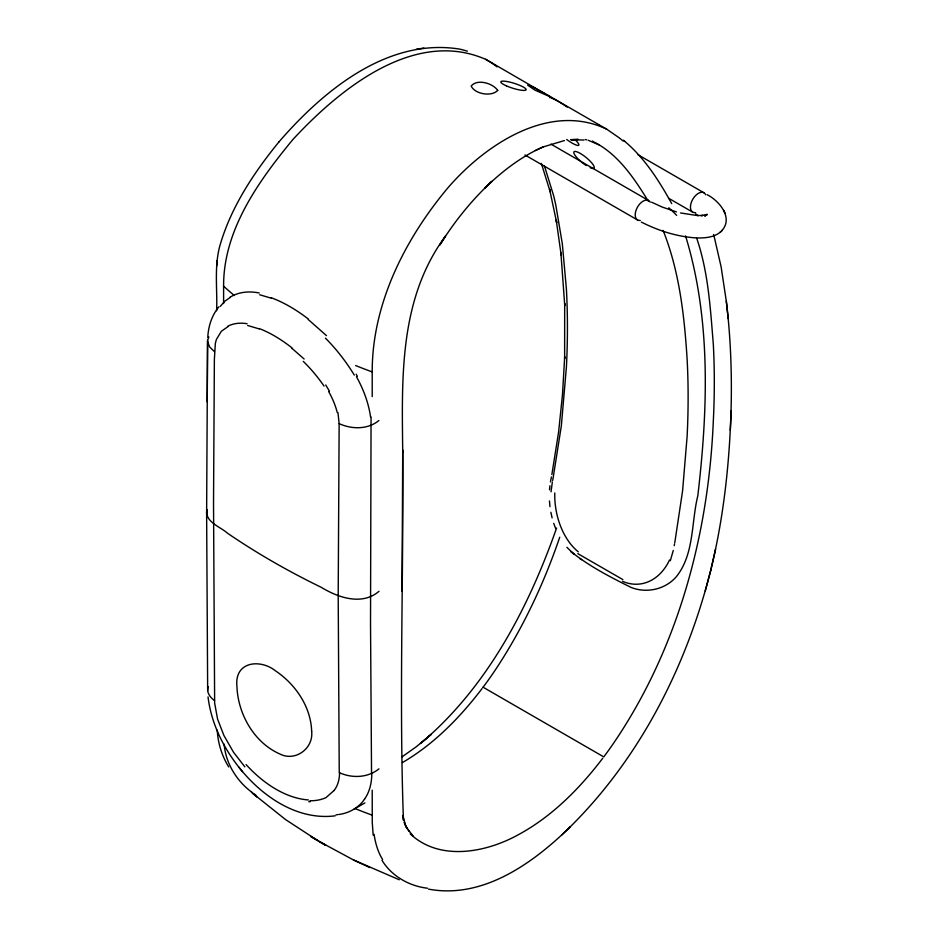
<?xml version="1.0" encoding="UTF-8"?>
<svg xmlns="http://www.w3.org/2000/svg" width="938" height="938" viewBox="0 0 938 938"><rect width="100%" height="100%" fill="white"/><g stroke="black" fill="none" stroke-linecap="round" stroke-linejoin="round"><path stroke-width="1.41" d="M379.034 591.292C361.962 605.936 338.126 597.588 321.324 587.364A781.518 451.201 0 0 1 227.324 533.077C220.618 526.863 203.909 521.669 207.263 509.545M402.027 591.339L402.719 449.935C403.727 573.282 398.99 696.911 403.446 820.175L402.883 815.45L405.509 825.475L404.219 822.333L407.151 828.406L413.377 836.321M206.618 513.344L207.579 340.471L208.834 336.918M207.204 401.827L207.579 340.471M402.719 452.222C401.921 377.967 398.861 299.152 445.527 236.036L439.887 244.935C454.367 221.614 471.767 200.075 491.875 181.362L484.665 188.257C501.83 171.584 521.071 156.564 543.125 146.938L535.34 150.514M227.981 326.647L221.345 331.266L216.526 339.239A50.148 26.217 65.5 0 0 215.341 343.531L214.368 359.489L213.524 502.932L214.638 703.043L217.569 719.083L223.924 735.509L233.562 752.311L244.865 766.874M337.95 412.626L339.146 423.636L338.196 595.325L339.239 772.607C351.938 778.458 367.778 777.93 378.94 768.867M731.054 411.02C729.377 464.533 723.538 518.093 710.77 570.163L710.934 569.518L705.259 590.846M730.28 430.296C732.437 387.3 731.476 344.105 726.329 301.344L721.146 267.002L714.111 236.282M279.02 141.826L278.856 142.013C253.612 173.038 230.783 207.404 219.738 246.225C214.11 267.307 217.475 289.314 216.631 310.771M551.052 491.829L552.341 481.956M207.779 337.317C208.33 326.365 211.789 315.309 218.906 306.82M217.1 260.635L216.643 266.158M549.516 489.812L549.914 485.755M550.465 481.886L551.403 476.961M551.872 474.558L558.602 432.008L562.46 394.921L564.711 356.663L564.629 358.586L564.676 303.42L564.758 305.682L560.865 252.463L561.17 255.019L556.211 219.973L556.68 222.693L549.551 189.089L550.243 191.95L541.355 163.388M674.774 542.762L682.583 490.902L687.108 436.545A788.037 454.977 -60 0 0 687.085 358.597C684.306 315.203 679.323 271.105 663.119 230.431M674.551 543.946L674.211 545.705M553.057 478.403L561.346 425.829L566.423 366.864A788.319 455.141 -60 0 0 566.388 288.904L562.331 243.81L555.777 204.93A517.893 299.011 -60 0 0 553.619 195.643L544.38 165.721M552.646 480.479L552.881 479.295M673.273 550.454L670.33 560.69M710.77 570.163L715.577 549.035M710.934 569.518C686.815 665.722 640.255 757.892 569.132 827.914M559.716 537.24C544.216 582.803 523.568 626.736 497.234 667.059A236.704 136.655 -60 0 1 485.204 684.365L482.953 687.39M208.306 686.616C206.008 692.092 210.241 697.614 214.544 700.616M556.597 528.035C528.305 608.445 486.775 687.882 420.517 743.494L431.328 734.266L416.226 746.812L401.898 756.943M566.892 547.288L574.162 554.417L570.867 551.474C588.982 566.13 610.169 577.011 630.993 587.387C646.645 593.742 665.886 589.322 676.72 576.237C694.401 553.643 691.247 522.231 697.802 495.85C707.897 409.648 711.192 319.811 685.561 235.907M364.542 799.129C358.832 807.77 349.077 813.082 338.958 814.489M220.278 306.386L224.768 301.274L230.314 297.369M482.062 688.562C460.03 717.488 434.048 744.127 402.437 762.559M602.747 758.244C579.414 788.858 551.567 816.998 517.342 835.266C485.204 852.759 439.336 861.389 410.199 833.812M334.069 790.488L325.978 797.617A82.837 51.191 58.4 0 1 309.974 800.712M705.587 215.294L704.778 216.186L706.947 214.427L701.319 215.599L702.714 215.506L697.11 215.529L680.554 212.961M721.557 230.971C733.774 218.179 719.411 200.861 707.135 194.705M278.856 142.013C323.153 90.752 387.652 37.274 460.077 49.175M697.684 237.959C705.669 238.029 714.568 237.314 720.771 231.709M720.032 232.425L722.33 230.232M561.768 834.972L570.304 826.788C533.347 862.925 483.234 899.331 428.549 889.13M378.893 420.552C367.684 429.698 351.762 429.393 339.146 423.636M353.978 809.201L364.929 802.881M543.125 146.938L564.465 140.548M416.167 49.327L423.894 48.002M335.159 815.826C296.9 820.738 261.526 795.916 238.862 767.178M336.003 814.841L337.868 814.641M571.441 139.656L578.218 139.434L570.714 139.68L583.999 140.043M308.754 801.72L310.29 801.697M695.762 237.889C676.767 236.611 658.265 230.666 641.358 222.095M427.505 888.227C409.296 886.117 391.697 876.209 382.036 860.38M247.609 325.474L259.251 328.921M259.685 294.767L271.375 298.225M585.289 139.492L586.813 139.879M460.921 49.362L467.359 51.144M676.427 211.894L662.111 207.028L651.605 202.174M588.325 140.301L599.335 145.027M399.283 879.774L353.415 859.923L319.506 841.632M353.415 859.923L369.701 867.521M622.879 579.602L579.578 554.651M485.837 59.411C413.986 27.894 338.806 89.896 292.855 139.551C258.771 180.87 223.35 229.986 223.607 285.984L223.607 303.537M606.652 129.163C548.965 101.632 484.524 145.156 447.52 188.28C404.864 239.366 372.093 303.959 372.21 371.776L372.21 396.645M485.872 59.434L490.996 62.506A236.423 136.502 -60 0 1 494.396 64.863L497.034 66.879M606.734 129.21L619.666 138.144M545.599 93.917L532.843 86.964L527.637 85.135L534.953 90.154L550.688 97.024L493.259 63.702M485.708 59.352L493.013 63.561M546.526 94.457L598.854 124.672M599.101 124.813L606.405 129.034M637.946 154.676L703.852 192.724M592.417 141.04L593.367 141.579M594.305 142.13C618.693 154.77 634.44 178.677 648.439 201.4M668.817 198.364L692.901 212.269M550.899 144.1L648.486 200.451M524.94 154.969L637.746 220.102M483.082 687.214L603.767 756.896L605.901 754.035A236.622 136.608 -60 0 0 617.919 736.74C679.182 643.667 708.507 532.678 713.267 422.053A788.072 455 -60 0 0 713.302 344.07C710.371 308.461 708.319 271.703 696.512 237.677M579.344 554.522L577.831 553.596M317.056 840.143L285.551 819.566L253.108 793.689M579.766 558.556L581.619 559.681M695.715 213.97L698.306 215.693M254.257 794.017L255.746 795.049M252.791 792.962C237.021 781.589 225.706 763.661 224.123 744.092M214.462 351.644L209.678 347.001L207.579 341.76M308.239 319.506L326.471 335.616M291.8 348.209L304.111 358.984M624.638 141.298L623.395 140.243C644.195 157.232 658.851 180.401 671.725 203.64M620.311 138.683L620.944 139.234M621.577 139.774L622.82 140.899M251.525 792.258L256.719 796.901M242.473 771.622C224.628 750.447 211.355 724.64 208.037 696.922M409.249 831.572L405.662 826.155L407.151 828.406M325.721 384.979L329.473 391.216M228.731 766.956C221.872 755.876 217.851 743.072 217.264 730.057M356.17 374.192L357.378 376.337M725.015 213.09L723.667 210.229M553.713 523.322L555.671 528.586M713.537 234.477L714.24 236.681M550.864 512.289L552.107 517.87M373.183 835.183L372.257 822.509L372.21 790.171M726.305 301.086L728.181 318.65M549.457 500.974L549.973 506.649M371.061 417L370.522 623.36L371.542 773.135M207.661 690.497L206.618 512.031M695.621 212.656A11.197 6.472 -60 0 1 692.643 199.477A11.197 6.472 -60 0 1 705.669 194.729M640.267 220.453A11.197 6.472 -60 0 1 637.301 207.439A11.197 6.472 -60 0 1 650.257 202.186M372.105 371.87A481.358 277.918 0 0 1 355.643 365.562M234.359 295.54A481.358 277.918 0 0 1 223.443 286.043M372.105 815.134A481.358 277.918 0 0 1 355.643 808.837M668.806 207.79A55.401 17.494 43.6 0 1 676.638 215.341M382.61 859.513A119.431 60.313 -65.5 0 1 374.086 834.316M578.3 551.837A55.401 35.316 79.7 0 1 554.78 492.978M669.521 559.998A55.283 41.635 84 0 1 622.515 581.314M549.656 97.658A12.933 1.513 31.6 0 1 549.738 97.646M550.923 97.857A12.933 1.513 31.6 0 1 567.173 107.12M575.017 139.668A12.944 2.58 36.3 0 1 577.984 145.472A12.944 2.58 36.3 0 1 566.681 139.492M586.144 165.487A12.944 3.224 39.1 0 1 573.927 151.862A12.944 3.224 39.1 0 1 589.334 160.351A12.944 3.224 39.1 0 1 590.225 167.738M339.568 772.771A50.312 31.575 53.6 0 1 334.057 790.488M308.332 799.938A112.044 70.338 63.2 0 1 246.084 764.576M371.811 773.275A75.474 46.22 55.7 0 1 364.542 799.129M227.758 326.236A90.294 48.201 60.6 0 1 247.093 323.727M259.146 328.523A116.418 58.59 54.4 0 1 291.847 347.775M303.244 361.353A90.505 48.002 55.3 0 1 324.056 386.104M328.652 391.568A56.937 34.87 56.2 0 1 337.246 412.509M230.185 297.123A113.498 62.072 61.1 0 1 259.216 292.984M271.27 297.768A137.909 72.191 55.8 0 1 308.285 319.002M325.439 338.149A112.314 61.357 56.6 0 1 354.318 375.118M356.463 376.736A81.301 49.151 57.3 0 1 370.533 416.824M311.651 731.382C313.667 748.372 295.282 762.066 279.747 753.941C253.928 742.509 237.853 713.795 236.915 686.17C234.453 661.114 260.471 658.863 275.409 670.776C295.493 684.259 310.924 706.76 311.651 731.382M497.726 90.423C491.676 96.907 475.074 94.292 471.157 86.073C477.09 78.534 492.931 83.212 497.726 90.423M707.252 214.509L705.493 215.072L707.252 214.509M325.826 845.361L310.666 836.379L325.826 845.361M506.45 85.886A13.273 2.556 17.4 0 0 526.136 89.743A13.273 2.556 17.4 0 0 507.833 81.688A13.273 2.556 17.4 0 0 506.45 85.886"/></g></svg>
